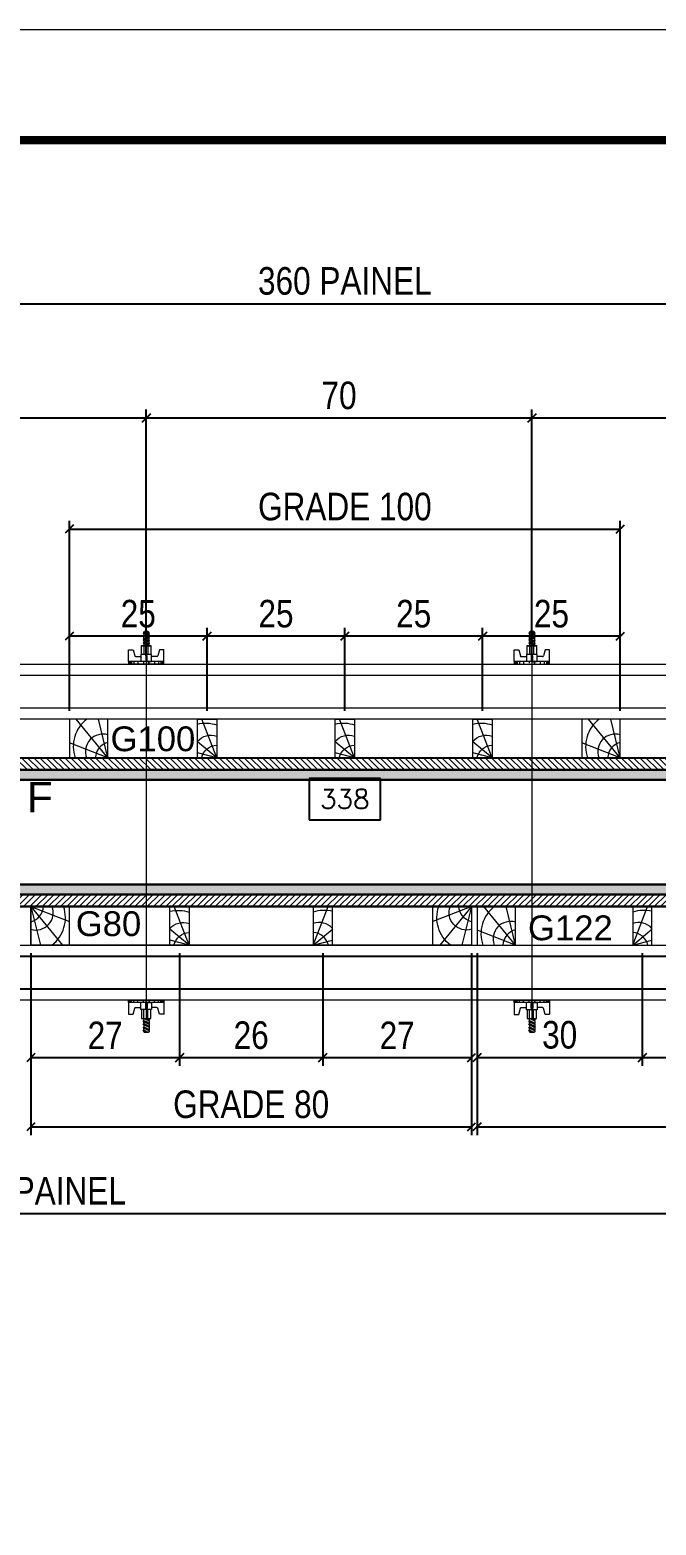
# Model space of a CAD drawing. Extents: x 2102 to 8383, y -13264 to 2718.
# Drawn here: x 4264 to 4491, y -122 to 420 of the extents above; entities that cross this region are included whole.
import ezdxf
from ezdxf.enums import TextEntityAlignment as Align

# ---------------------------------------------------------------- set-up
doc = ezdxf.new("R2010")
doc.units = 0
doc.linetypes.add('DASHED', pattern=[0.75, 0.5, -0.25])
for name, color, linetype, lineweight in [('CONCRETO', 251, 'Continuous', 25), ('Folhas', 255, 'Continuous', 9), ('Hachura', 251, 'Continuous', 9), ('Madeira', 126, 'Continuous', 18), ('Perfil Metálico', 224, 'Continuous', 18), ('SARRAFO DE PRESSAO', 251, 'DASHED', 9), ('Texto Seção', 7, 'Continuous', 15)]:
    doc.layers.add(name, color=color, linetype=linetype, lineweight=lineweight)
for name, color, linetype in [('COTA', 241, 'Continuous'), ('MEIO_PONT', 93, 'Continuous'), ('Painéis', 200, 'Continuous'), ('SARRAFO', 251, 'Continuous'), ('TEXTO_GERAL', 7, 'Continuous')]:
    doc.layers.add(name, color=color, linetype=linetype)
doc.styles.add('ARIAL', font='arial.ttf')
doc.styles.add('COTA TECNICA 2X', font='techl___.ttf', dxfattribs={"height": 10})
doc.styles.add('ROMANS', font='romans.shx')
doc.styles.add('SANSSERIF', font='sas_____.pfb')
doc.dimstyles.new('Cota Seção interna', dxfattribs={"dimtxt": 7, "dimasz": 6, "dimexe": 0.18, "dimexo": 2, "dimgap": -4, "dimtad": 3, "dimdec": 1, "dimlfac": 0.5, "dimzin": 12, "dimdsep": 46, "dimtxsty": 'ROMANS', "dimblk": 'ARCHTICK', "dimcen": 0.09, "dimse1": 1, "dimse2": 1, "dimsd1": 1, "dimsd2": 1, "dimclrd": 180, "dimclre": 5, "dimclrt": 1, "dimadec": 0, "dimazin": 3, "dimtfac": 1, "dimtdec": 1, "dimtofl": 0, "dimtmove": 0, "dimatfit": 3, "dimldrblk": 'ARCHTICK', "dimfxl": 1, "dimtolj": 1, "dimtzin": 0, "dimarcsym": 0})
doc.dimstyles.new('SECAO PILAR', dxfattribs={"dimtxt": 10, "dimasz": 3, "dimexe": 3, "dimexo": 3, "dimgap": 3, "dimtad": 1, "dimdec": 1, "dimlfac": 0.5, "dimzin": 12, "dimdsep": 46, "dimtxsty": 'COTA TECNICA 2X', "dimblk1": 'OBLIQUE', "dimblk2": 'OBLIQUE', "dimsah": 1, "dimcen": 0.9, "dimclrd": 256, "dimclre": 256, "dimclrt": 256, "dimadec": 1, "dimazin": 3, "dimtfac": 1, "dimtdec": 1, "dimtmove": 0, "dimatfit": 3, "dimfxl": 1, "dimtolj": 1, "dimtzin": 12, "dimarcsym": 0})

# ---------------------------------------------------------------- blocks, each defined once
blk = doc.blocks.new('9999999999')
at = {"layer": 'Folhas'}
blk.add_lwpolyline([(98138.98, 34190.21), (99623.98, 34190.21), (99623.98, 35240.21), (98138.98, 35240.21)], close=True, dxfattribs=at)
at = {"layer": 'Folhas', "color": 30, "const_width": 3}
blk.add_lwpolyline([(98213.98, 34230.21), (99583.98, 34230.21), (99583.98, 35200.21), (98213.98, 35200.21)], close=True, dxfattribs=at)
blk = doc.blocks.new('*D1208')
at = {"layer": 'COTA', "color": 180, "lineweight": -2, "transparency": 16777216}
for p, q in [((4391.28, 148.76), (4365.28, 148.76)), ((4365.28, 148.76), (4365.28, 133.76)), ((4391.28, 133.76), (4391.28, 148.76)), ((4365.28, 133.76), (4391.28, 133.76))]:
    blk.add_line(p, q, dxfattribs=at)
at = {"layer": 'Defpoints', "color": 0, "transparency": 16777216}
for p in [(4040.28, 148.26), (4716.28, 148.26), (4040.28, 129.76)]:
    blk.add_point(p, dxfattribs=at)
at = {"layer": 'COTA', "color": 1, "transparency": 16777216, "insert": (4378.28, 141.26), "char_height": 7, "attachment_point": 5, "style": 'ROMANS'}
blk.add_mtext('\\A1;338', dxfattribs=at)
blk = doc.blocks.new('_ArchTick')
at = {"color": 0, "linetype": 'ByBlock', "const_width": 0.15}
blk.add_lwpolyline([(-0.5, -0.5), (0.5, 0.5)], dxfattribs=at)
blk = doc.blocks.new('_Oblique')
at = {"color": 0, "linetype": 'ByBlock', "lineweight": -2}
blk.add_line((-0.5, -0.5), (0.5, 0.5), dxfattribs=at)
blk = doc.blocks.new('*D1209')
at = {"layer": 'COTA', "lineweight": -2, "transparency": 16777216}
for p, q in [((4018.28, 99.26), (4018.28, -12.23)), ((4678.28, 99.26), (4678.28, -12.23)), ((4018.28, -9.23), (4678.28, -9.23))]:
    blk.add_line(p, q, dxfattribs=at)
at = {"layer": 'Defpoints', "color": 0, "transparency": 16777216}
for p in [(4018.28, 102.26), (4678.28, 102.26), (4678.28, -9.23)]:
    blk.add_point(p, dxfattribs=at)
at = {"layer": 'COTA', "lineweight": -2, "transparency": 16777216, "xscale": 3, "yscale": 3, "zscale": 3, "rotation": 180}
blk.add_blockref('_Oblique', (4018.28, -9.23), dxfattribs=at)
at = {"layer": 'COTA', "lineweight": -2, "transparency": 16777216, "xscale": 3, "yscale": 3, "zscale": 3}
blk.add_blockref('_Oblique', (4678.28, -9.23), dxfattribs=at)
at = {"layer": 'COTA', "transparency": 16777216, "insert": (4267.28, -1.01), "char_height": 10, "attachment_point": 5, "style": 'COTA TECNICA 2X'}
blk.add_mtext('\\A1;330 PAINEL', dxfattribs=at)
blk = doc.blocks.new('PONTALETE')
at = {"layer": 'Madeira'}
for q in [(2.71, 7), (7, 5.76), (7, 1.74)]:
    blk.add_line((0, 0), q, dxfattribs=at)
blk.add_lwpolyline([(0, 0), (7, 0), (7, 7), (0, 7)], close=True, dxfattribs=at)
for centre, radius, start, end in [((2.04, 0.06), 6.23, 37.2818, 109.0913), ((1.09, 0.9), 3.19, 343.603, 109.9847), ((-0.21, -0.78), 3.09, 14.6322, 86.0383)]:
    blk.add_arc(centre, radius, start, end, dxfattribs=at)
blk = doc.blocks.new('MEIO PONTALETE')
at = {"layer": 'Madeira'}
for q in [(2.71, 7), (3.5, 2.88), (3.5, 0.87)]:
    blk.add_line((0, 0), q, dxfattribs=at)
blk.add_lwpolyline([(0, 0), (3.5, 0), (3.5, 7), (0, 7)], close=True, dxfattribs=at)
for centre, radius, start, end in [((2.04, 0.06), 6.23, 76.4499, 109.0913), ((1.09, 0.9), 3.19, 40.9063, 109.9847), ((-0.21, -0.78), 3.09, 14.6322, 86.0383)]:
    blk.add_arc(centre, radius, start, end, dxfattribs=at)
blk = doc.blocks.new('*D528')
at = {"layer": 'COTA', "lineweight": -2, "transparency": 16777216}
for p, q in [((4426.28, 85.26), (4426.28, 44.39)), ((4486.28, 85.26), (4486.28, 44.39)), ((4426.28, 47.39), (4486.28, 47.39))]:
    blk.add_line(p, q, dxfattribs=at)
at = {"layer": 'Defpoints', "color": 0, "transparency": 16777216}
for p in [(4426.28, 88.26), (4486.28, 88.26), (4486.28, 47.39)]:
    blk.add_point(p, dxfattribs=at)
at = {"layer": 'COTA', "lineweight": -2, "transparency": 16777216, "xscale": 3, "yscale": 3, "zscale": 3, "rotation": 180}
blk.add_blockref('_Oblique', (4426.28, 47.39), dxfattribs=at)
at = {"layer": 'COTA', "lineweight": -2, "transparency": 16777216, "xscale": 3, "yscale": 3, "zscale": 3}
blk.add_blockref('_Oblique', (4486.28, 47.39), dxfattribs=at)
at = {"layer": 'COTA', "transparency": 16777216, "insert": (4456.28, 55.61), "char_height": 10, "attachment_point": 5, "style": 'COTA TECNICA 2X'}
blk.add_mtext('\\A1;30', dxfattribs=at)
blk = doc.blocks.new('*D529')
at = {"layer": 'COTA', "lineweight": -2, "transparency": 16777216}
for p, q in [((4486.28, 85.26), (4486.28, 44.39)), ((4548.28, 85.26), (4548.28, 44.39)), ((4486.28, 47.39), (4548.28, 47.39))]:
    blk.add_line(p, q, dxfattribs=at)
at = {"layer": 'Defpoints', "color": 0, "transparency": 16777216}
for p in [(4486.28, 88.26), (4548.28, 88.26), (4548.28, 47.39)]:
    blk.add_point(p, dxfattribs=at)
at = {"layer": 'COTA', "lineweight": -2, "transparency": 16777216, "xscale": 3, "yscale": 3, "zscale": 3, "rotation": 180}
blk.add_blockref('_Oblique', (4486.28, 47.39), dxfattribs=at)
at = {"layer": 'COTA', "lineweight": -2, "transparency": 16777216, "xscale": 3, "yscale": 3, "zscale": 3}
blk.add_blockref('_Oblique', (4548.28, 47.39), dxfattribs=at)
at = {"layer": 'COTA', "transparency": 16777216, "insert": (4517.28, 55.61), "char_height": 10, "attachment_point": 5, "style": 'COTA TECNICA 2X'}
blk.add_mtext('\\A1;31', dxfattribs=at)
blk = doc.blocks.new('*D532')
at = {"layer": 'COTA', "lineweight": -2, "transparency": 16777216}
for p, q in [((4426.28, 85.26), (4426.28, 19.27)), ((4670.28, 85.26), (4670.28, 19.27)), ((4426.28, 22.27), (4670.28, 22.27))]:
    blk.add_line(p, q, dxfattribs=at)
at = {"layer": 'Defpoints', "color": 0, "transparency": 16777216}
for p in [(4426.28, 88.26), (4670.28, 88.26), (4670.28, 22.27)]:
    blk.add_point(p, dxfattribs=at)
at = {"layer": 'COTA', "lineweight": -2, "transparency": 16777216, "xscale": 3, "yscale": 3, "zscale": 3, "rotation": 180}
blk.add_blockref('_Oblique', (4426.28, 22.27), dxfattribs=at)
at = {"layer": 'COTA', "lineweight": -2, "transparency": 16777216, "xscale": 3, "yscale": 3, "zscale": 3}
blk.add_blockref('_Oblique', (4670.28, 22.27), dxfattribs=at)
at = {"layer": 'COTA', "transparency": 16777216, "insert": (4548.28, 30.37), "char_height": 10, "attachment_point": 5, "style": 'COTA TECNICA 2X'}
blk.add_mtext('\\A1;GRADE 122', dxfattribs=at)
blk = doc.blocks.new('*D507')
at = {"layer": 'COTA', "lineweight": -2, "transparency": 16777216}
for p, q in [((4278.29, 173.26), (4278.29, 242.26)), ((4278.29, 239.26), (4478.29, 239.26)), ((4478.29, 173.26), (4478.29, 242.26))]:
    blk.add_line(p, q, dxfattribs=at)
at = {"layer": 'Defpoints', "color": 0, "transparency": 16777216}
for p in [(4478.29, 239.26), (4278.29, 170.26), (4478.29, 170.26)]:
    blk.add_point(p, dxfattribs=at)
at = {"layer": 'COTA', "lineweight": -2, "transparency": 16777216, "xscale": 3, "yscale": 3, "zscale": 3, "rotation": 180}
blk.add_blockref('_Oblique', (4278.29, 239.26), dxfattribs=at)
at = {"layer": 'COTA', "lineweight": -2, "transparency": 16777216, "xscale": 3, "yscale": 3, "zscale": 3}
blk.add_blockref('_Oblique', (4478.29, 239.26), dxfattribs=at)
at = {"layer": 'COTA', "transparency": 16777216, "insert": (4378.29, 247.36), "char_height": 10, "attachment_point": 5, "style": 'COTA TECNICA 2X'}
blk.add_mtext('\\A1;GRADE 100', dxfattribs=at)
blk = doc.blocks.new('*D1198')
at = {"layer": 'COTA', "lineweight": -2, "transparency": 16777216}
for p, q in [((4328.29, 173.26), (4328.29, 203.37)), ((4378.29, 173.26), (4378.29, 203.37)), ((4378.29, 200.37), (4328.29, 200.37))]:
    blk.add_line(p, q, dxfattribs=at)
at = {"layer": 'Defpoints', "color": 0, "transparency": 16777216}
for p in [(4328.29, 200.37), (4328.29, 170.26), (4378.29, 170.26)]:
    blk.add_point(p, dxfattribs=at)
at = {"layer": 'COTA', "lineweight": -2, "transparency": 16777216, "xscale": 3, "yscale": 3, "zscale": 3, "rotation": 180}
blk.add_blockref('_Oblique', (4328.29, 200.37), dxfattribs=at)
at = {"layer": 'COTA', "lineweight": -2, "transparency": 16777216, "xscale": 3, "yscale": 3, "zscale": 3}
blk.add_blockref('_Oblique', (4378.29, 200.37), dxfattribs=at)
at = {"layer": 'COTA', "transparency": 16777216, "insert": (4353.29, 208.48), "char_height": 10, "attachment_point": 5, "style": 'COTA TECNICA 2X'}
blk.add_mtext('\\A1;25', dxfattribs=at)
blk = doc.blocks.new('*D1199')
at = {"layer": 'COTA', "lineweight": -2, "transparency": 16777216}
for p, q in [((4278.29, 173.26), (4278.29, 203.37)), ((4328.29, 173.26), (4328.29, 203.37)), ((4328.29, 200.37), (4278.29, 200.37))]:
    blk.add_line(p, q, dxfattribs=at)
at = {"layer": 'Defpoints', "color": 0, "transparency": 16777216}
for p in [(4278.29, 200.37), (4278.29, 170.26), (4328.29, 170.26)]:
    blk.add_point(p, dxfattribs=at)
at = {"layer": 'COTA', "lineweight": -2, "transparency": 16777216, "xscale": 3, "yscale": 3, "zscale": 3, "rotation": 180}
blk.add_blockref('_Oblique', (4278.29, 200.37), dxfattribs=at)
at = {"layer": 'COTA', "lineweight": -2, "transparency": 16777216, "xscale": 3, "yscale": 3, "zscale": 3}
blk.add_blockref('_Oblique', (4328.29, 200.37), dxfattribs=at)
at = {"layer": 'COTA', "transparency": 16777216, "insert": (4303.29, 208.48), "char_height": 10, "attachment_point": 5, "style": 'COTA TECNICA 2X'}
blk.add_mtext('\\A1;25', dxfattribs=at)
blk = doc.blocks.new('*D508')
at = {"layer": 'COTA', "lineweight": -2, "transparency": 16777216}
for p, q in [((4428.29, 173.26), (4428.29, 203.37)), ((4478.29, 173.26), (4478.29, 203.37)), ((4478.29, 200.37), (4428.29, 200.37))]:
    blk.add_line(p, q, dxfattribs=at)
at = {"layer": 'Defpoints', "color": 0, "transparency": 16777216}
for p in [(4428.29, 200.37), (4428.29, 170.26), (4478.29, 170.26)]:
    blk.add_point(p, dxfattribs=at)
at = {"layer": 'COTA', "lineweight": -2, "transparency": 16777216, "xscale": 3, "yscale": 3, "zscale": 3, "rotation": 180}
blk.add_blockref('_Oblique', (4428.29, 200.37), dxfattribs=at)
at = {"layer": 'COTA', "lineweight": -2, "transparency": 16777216, "xscale": 3, "yscale": 3, "zscale": 3}
blk.add_blockref('_Oblique', (4478.29, 200.37), dxfattribs=at)
at = {"layer": 'COTA', "transparency": 16777216, "insert": (4453.29, 208.48), "char_height": 10, "attachment_point": 5, "style": 'COTA TECNICA 2X'}
blk.add_mtext('\\A1;25', dxfattribs=at)
blk = doc.blocks.new('*D1200')
at = {"layer": 'COTA', "lineweight": -2, "transparency": 16777216}
for p, q in [((4378.29, 173.26), (4378.29, 203.37)), ((4428.29, 173.26), (4428.29, 203.37)), ((4428.29, 200.37), (4378.29, 200.37))]:
    blk.add_line(p, q, dxfattribs=at)
at = {"layer": 'Defpoints', "color": 0, "transparency": 16777216}
for p in [(4378.29, 200.37), (4378.29, 170.26), (4428.29, 170.26)]:
    blk.add_point(p, dxfattribs=at)
at = {"layer": 'COTA', "lineweight": -2, "transparency": 16777216, "xscale": 3, "yscale": 3, "zscale": 3, "rotation": 180}
blk.add_blockref('_Oblique', (4378.29, 200.37), dxfattribs=at)
at = {"layer": 'COTA', "lineweight": -2, "transparency": 16777216, "xscale": 3, "yscale": 3, "zscale": 3}
blk.add_blockref('_Oblique', (4428.29, 200.37), dxfattribs=at)
at = {"layer": 'COTA', "transparency": 16777216, "insert": (4403.29, 208.48), "char_height": 10, "attachment_point": 5, "style": 'COTA TECNICA 2X'}
blk.add_mtext('\\A1;25', dxfattribs=at)
blk = doc.blocks.new('*D509')
at = {"layer": 'COTA', "lineweight": -2, "transparency": 16777216}
for p, q in [((4264.28, 85.26), (4264.28, 19.27)), ((4424.28, 85.26), (4424.28, 19.27)), ((4264.28, 22.27), (4424.28, 22.27))]:
    blk.add_line(p, q, dxfattribs=at)
at = {"layer": 'Defpoints', "color": 0, "transparency": 16777216}
for p in [(4264.28, 88.26), (4424.28, 88.26), (4424.28, 22.27)]:
    blk.add_point(p, dxfattribs=at)
at = {"layer": 'COTA', "lineweight": -2, "transparency": 16777216, "xscale": 3, "yscale": 3, "zscale": 3, "rotation": 180}
blk.add_blockref('_Oblique', (4264.28, 22.27), dxfattribs=at)
at = {"layer": 'COTA', "lineweight": -2, "transparency": 16777216, "xscale": 3, "yscale": 3, "zscale": 3}
blk.add_blockref('_Oblique', (4424.28, 22.27), dxfattribs=at)
at = {"layer": 'COTA', "transparency": 16777216, "insert": (4344.28, 30.39), "char_height": 10, "attachment_point": 5, "style": 'COTA TECNICA 2X'}
blk.add_mtext('\\A1;GRADE 80', dxfattribs=at)
blk = doc.blocks.new('*D510')
at = {"layer": 'COTA', "lineweight": -2, "transparency": 16777216}
for p, q in [((4370.28, 85.26), (4370.28, 44.39)), ((4424.28, 85.26), (4424.28, 44.39)), ((4370.28, 47.39), (4424.28, 47.39))]:
    blk.add_line(p, q, dxfattribs=at)
at = {"layer": 'Defpoints', "color": 0, "transparency": 16777216}
for p in [(4370.28, 88.26), (4424.28, 88.26), (4424.28, 47.39)]:
    blk.add_point(p, dxfattribs=at)
at = {"layer": 'COTA', "lineweight": -2, "transparency": 16777216, "xscale": 3, "yscale": 3, "zscale": 3, "rotation": 180}
blk.add_blockref('_Oblique', (4370.28, 47.39), dxfattribs=at)
at = {"layer": 'COTA', "lineweight": -2, "transparency": 16777216, "xscale": 3, "yscale": 3, "zscale": 3}
blk.add_blockref('_Oblique', (4424.28, 47.39), dxfattribs=at)
at = {"layer": 'COTA', "transparency": 16777216, "insert": (4397.28, 55.46), "char_height": 10, "attachment_point": 5, "style": 'COTA TECNICA 2X'}
blk.add_mtext('\\A1;27', dxfattribs=at)
blk = doc.blocks.new('*D511')
at = {"layer": 'COTA', "lineweight": -2, "transparency": 16777216}
for p, q in [((4264.28, 85.26), (4264.28, 44.39)), ((4318.28, 85.26), (4318.28, 44.39)), ((4264.28, 47.39), (4318.28, 47.39))]:
    blk.add_line(p, q, dxfattribs=at)
at = {"layer": 'Defpoints', "color": 0, "transparency": 16777216}
for p in [(4264.28, 88.26), (4318.28, 88.26), (4318.28, 47.39)]:
    blk.add_point(p, dxfattribs=at)
at = {"layer": 'COTA', "lineweight": -2, "transparency": 16777216, "xscale": 3, "yscale": 3, "zscale": 3, "rotation": 180}
blk.add_blockref('_Oblique', (4264.28, 47.39), dxfattribs=at)
at = {"layer": 'COTA', "lineweight": -2, "transparency": 16777216, "xscale": 3, "yscale": 3, "zscale": 3}
blk.add_blockref('_Oblique', (4318.28, 47.39), dxfattribs=at)
at = {"layer": 'COTA', "transparency": 16777216, "insert": (4291.28, 55.46), "char_height": 10, "attachment_point": 5, "style": 'COTA TECNICA 2X'}
blk.add_mtext('\\A1;27', dxfattribs=at)
blk = doc.blocks.new('*D512')
at = {"layer": 'COTA', "lineweight": -2, "transparency": 16777216}
for p, q in [((4318.28, 85.26), (4318.28, 44.39)), ((4370.28, 85.26), (4370.28, 44.39)), ((4318.28, 47.39), (4370.28, 47.39))]:
    blk.add_line(p, q, dxfattribs=at)
at = {"layer": 'Defpoints', "color": 0, "transparency": 16777216}
for p in [(4318.28, 88.26), (4370.28, 88.26), (4370.28, 47.39)]:
    blk.add_point(p, dxfattribs=at)
at = {"layer": 'COTA', "lineweight": -2, "transparency": 16777216, "xscale": 3, "yscale": 3, "zscale": 3, "rotation": 180}
blk.add_blockref('_Oblique', (4318.28, 47.39), dxfattribs=at)
at = {"layer": 'COTA', "lineweight": -2, "transparency": 16777216, "xscale": 3, "yscale": 3, "zscale": 3}
blk.add_blockref('_Oblique', (4370.28, 47.39), dxfattribs=at)
at = {"layer": 'COTA', "transparency": 16777216, "insert": (4344.28, 55.49), "char_height": 10, "attachment_point": 5, "style": 'COTA TECNICA 2X'}
blk.add_mtext('\\A1;26', dxfattribs=at)
blk = doc.blocks.new('*D1202')
at = {"layer": 'COTA', "linetype": 'ByBlock', "lineweight": -2, "transparency": 16777216}
for p, q in [((4146.19, 193.26), (4146.19, 282.62)), ((4306.19, 193.26), (4306.19, 282.62)), ((4146.19, 279.62), (4306.19, 279.62))]:
    blk.add_line(p, q, dxfattribs=at)
at = {"layer": 'Defpoints', "color": 0, "linetype": 'ByBlock', "transparency": 16777216}
for p in [(4306.19, 279.62), (4146.19, 190.26), (4306.19, 190.26)]:
    blk.add_point(p, dxfattribs=at)
at = {"layer": 'COTA', "linetype": 'ByBlock', "lineweight": -2, "transparency": 16777216, "xscale": 3, "yscale": 3, "zscale": 3, "rotation": 180}
blk.add_blockref('_Oblique', (4146.19, 279.62), dxfattribs=at)
at = {"layer": 'COTA', "linetype": 'ByBlock', "lineweight": -2, "transparency": 16777216, "xscale": 3, "yscale": 3, "zscale": 3}
blk.add_blockref('_Oblique', (4306.19, 279.62), dxfattribs=at)
at = {"layer": 'COTA', "linetype": 'ByBlock', "transparency": 16777216, "insert": (4226.19, 287.74), "char_height": 10, "attachment_point": 5, "style": 'COTA TECNICA 2X'}
blk.add_mtext('\\A1;80', dxfattribs=at)
blk = doc.blocks.new('*D1203')
at = {"layer": 'COTA', "linetype": 'ByBlock', "lineweight": -2, "transparency": 16777216}
for p, q in [((4306.19, 193.26), (4306.19, 282.62)), ((4446.19, 193.26), (4446.19, 282.62)), ((4306.19, 279.62), (4446.19, 279.62))]:
    blk.add_line(p, q, dxfattribs=at)
at = {"layer": 'Defpoints', "color": 0, "linetype": 'ByBlock', "transparency": 16777216}
for p in [(4446.19, 279.62), (4306.19, 190.26), (4446.19, 190.26)]:
    blk.add_point(p, dxfattribs=at)
at = {"layer": 'COTA', "linetype": 'ByBlock', "lineweight": -2, "transparency": 16777216, "xscale": 3, "yscale": 3, "zscale": 3, "rotation": 180}
blk.add_blockref('_Oblique', (4306.19, 279.62), dxfattribs=at)
at = {"layer": 'COTA', "linetype": 'ByBlock', "lineweight": -2, "transparency": 16777216, "xscale": 3, "yscale": 3, "zscale": 3}
blk.add_blockref('_Oblique', (4446.19, 279.62), dxfattribs=at)
at = {"layer": 'COTA', "linetype": 'ByBlock', "transparency": 16777216, "insert": (4376.19, 287.72), "char_height": 10, "attachment_point": 5, "style": 'COTA TECNICA 2X'}
blk.add_mtext('\\A1;70', dxfattribs=at)
blk = doc.blocks.new('*D1204')
at = {"layer": 'COTA', "linetype": 'ByBlock', "lineweight": -2, "transparency": 16777216}
for p, q in [((4446.19, 193.26), (4446.19, 282.62)), ((4586.19, 193.26), (4586.19, 282.62)), ((4446.19, 279.62), (4586.19, 279.62))]:
    blk.add_line(p, q, dxfattribs=at)
at = {"layer": 'Defpoints', "color": 0, "linetype": 'ByBlock', "transparency": 16777216}
for p in [(4586.19, 279.62), (4446.19, 190.26), (4586.19, 190.26)]:
    blk.add_point(p, dxfattribs=at)
at = {"layer": 'COTA', "linetype": 'ByBlock', "lineweight": -2, "transparency": 16777216, "xscale": 3, "yscale": 3, "zscale": 3, "rotation": 180}
blk.add_blockref('_Oblique', (4446.19, 279.62), dxfattribs=at)
at = {"layer": 'COTA', "linetype": 'ByBlock', "lineweight": -2, "transparency": 16777216, "xscale": 3, "yscale": 3, "zscale": 3}
blk.add_blockref('_Oblique', (4586.19, 279.62), dxfattribs=at)
at = {"layer": 'COTA', "linetype": 'ByBlock', "transparency": 16777216, "insert": (4516.19, 287.72), "char_height": 10, "attachment_point": 5, "style": 'COTA TECNICA 2X'}
blk.add_mtext('\\A1;70', dxfattribs=at)
blk = doc.blocks.new('*D1205')
at = {"layer": 'COTA', "linetype": 'ByBlock', "lineweight": -2, "transparency": 16777216}
for p, q in [((4018.28, 151.26), (4018.28, 324.05)), ((4018.28, 321.05), (4738.28, 321.05)), ((4738.28, 151.26), (4738.28, 324.05))]:
    blk.add_line(p, q, dxfattribs=at)
at = {"layer": 'Defpoints', "color": 0, "linetype": 'ByBlock', "transparency": 16777216}
for p in [(4738.28, 321.05), (4018.28, 148.26), (4738.28, 148.26)]:
    blk.add_point(p, dxfattribs=at)
at = {"layer": 'COTA', "linetype": 'ByBlock', "lineweight": -2, "transparency": 16777216, "xscale": 3, "yscale": 3, "zscale": 3, "rotation": 180}
blk.add_blockref('_Oblique', (4018.28, 321.05), dxfattribs=at)
at = {"layer": 'COTA', "linetype": 'ByBlock', "lineweight": -2, "transparency": 16777216, "xscale": 3, "yscale": 3, "zscale": 3}
blk.add_blockref('_Oblique', (4738.28, 321.05), dxfattribs=at)
at = {"layer": 'COTA', "linetype": 'ByBlock', "transparency": 16777216, "insert": (4378.28, 329.27), "char_height": 10, "attachment_point": 5, "style": 'COTA TECNICA 2X'}
blk.add_mtext('\\A1;360 PAINEL', dxfattribs=at)
blk = doc.blocks.new('C')
at = {"layer": 'Hachura', "color": 0}
for p, q in [((0, 3.22), (0, -3.22)), ((0.45, 3.22), (0, 3.22)), ((0.46, 3.16), (0, 3.16)), ((0.46, 3.05), (0, 3.05)), ((0.46, 2.88), (0, 2.88)), ((0, 2.75), (0, -1.16)), ((0.45, -3.23), (0.45, 3.22)), ((0.45, 3.22), (2.58, 3.22)), ((2.58, 3.22), (2.58, 2.39)), ((0.46, 2.65), (0, 2.65)), ((0.46, 2.23), (0, 2.23)), ((0.46, 1.51), (0, 1.51)), ((0.39, 0.49), (0.17, 0.49)), ((1.74, 0.97), (0.45, 0.97)), ((1.45, 0.1), (0.45, 0.1)), ((1.35, 1.94), (1.35, 0.96)), ((2.58, 2.39), (1.47, 2.09)), ((1.74, -0.97), (1.74, 0.97)), ((1.74, 0.97), (1.74, 0.84)), ((1.74, 0.97), (1.74, 0.84)), ((1.74, 0.84), (3.35, 0.84)), ((3.35, 0.45), (1.74, 0.45)), ((3.32, 0.84), (3.32, -0.84)), ((3.35, 0.84), (3.35, -0.84)), ((3.68, 0.45), (3.35, 0.45)), ((3.84, -0.52), (3.35, 0.45)), ((3.35, 0.06), (3.67, -0.57)), ((3.68, 0.45), (4.16, -0.52)), ((3.72, 0.5), (4.25, -0.57)), ((4.37, -0.55), (3.83, 0.53)), ((4.15, 0.45), (3.93, 0.45)), ((4.42, -0.52), (3.93, 0.45)), ((4.15, 0.45), (4.26, 0.45)), ((4.26, 0.45), (4.74, -0.52)), ((4.3, 0.5), (4.83, -0.57)), ((4.95, -0.55), (4.41, 0.53)), ((4.51, 0.45), (4.84, 0.45)), ((5, -0.52), (4.51, 0.45)), ((4.84, 0.45), (5.32, -0.52)), ((4.88, 0.5), (5.41, -0.57)), ((5.53, -0.55), (4.99, 0.53)), ((5.58, -0.52), (5.09, 0.45)), ((5.42, 0.45), (5.09, 0.45)), ((5.58, -0.52), (5.09, 0.45)), ((5.42, 0.45), (5.74, -0.19)), ((5.46, 0.5), (5.74, -0.07)), ((5.74, 0.19), (5.57, 0.53)), ((5.74, 0.32), (5.68, 0.45)), ((5.68, 0.45), (5.74, 0.45)), ((5.74, 0.45), (5.9, 0.29)), ((5.74, 0.45), (5.74, -0.52)), ((5.9, -0.36), (5.9, 0.29)), ((0.45, 0), (0, 0)), ((0.46, -1.52), (0, -1.52)), ((0.46, -2.23), (0, -2.23)), ((0.46, -2.65), (0, -2.65)), ((0.08, -0.48), (0.29, -0.48)), ((0.29, -0.48), (0.4, -0.48)), ((0.45, 0), (0.45, -0.97)), ((0.45, -0.16), (1.45, -0.16)), ((0.45, -0.65), (0.45, -0.32)), ((0.45, -3.23), (0.45, -0.65)), ((0.45, -0.97), (1.74, -0.97)), ((1.35, -1.94), (1.35, -0.97)), ((2.58, -2.39), (1.47, -2.1)), ((3.35, -0.32), (1.74, -0.32)), ((3.35, -0.84), (1.74, -0.84)), ((2.58, -3.23), (2.58, -2.39)), ((3.35, -0.07), (3.58, -0.52)), ((3.35, -0.52), (3.58, -0.52)), ((3.84, -0.52), (4.16, -0.52)), ((4.42, -0.52), (4.74, -0.52)), ((4.63, -0.52), (4.74, -0.52)), ((5, -0.52), (5.32, -0.52)), ((5.58, -0.52), (5.74, -0.52)), ((5.74, -0.52), (5.9, -0.36)), ((5.74, -0.52), (5.74, -0.52)), ((0.46, -2.88), (0, -2.88)), ((0.46, -3.05), (0, -3.05)), ((0.46, -3.16), (0, -3.16)), ((0, -3.22), (2.57, -3.22))]:
    blk.add_line(p, q, dxfattribs=at)
for centre, radius, start, end in [((1.52, 1.94), 0.161, 104.7436, 180), ((1.44, -0.03), 0.129, 272.695, 87.305), ((3.81, 0.39), 0.143, 25.5688, 154.4312), ((4.39, 0.39), 0.143, 25.5688, 154.4312), ((4.97, 0.39), 0.143, 25.5688, 154.4312), ((5.55, 0.39), 0.143, 25.5688, 154.4312), ((0.17, -0.37), 0.174, 221.744, 317.8592), ((1.52, -1.94), 0.161, 180, 255.2564), ((3.71, -0.4), 0.174, 222.1408, 318.256), ((4.29, -0.4), 0.174, 222.1408, 318.256), ((4.87, -0.4), 0.174, 222.1408, 318.256), ((5.45, -0.4), 0.174, 222.1408, 318.256), ((5.61, -0.4), 0.174, 317.8592, 318.256)]:
    blk.add_arc(centre, radius, start, end, dxfattribs=at)

msp = doc.modelspace()

# ---------------------------------------------------------------- hatches: boundary and pattern name
at = {"layer": 'Hachura'}
h = msp.add_hatch(dxfattribs=at)
h.set_pattern_fill('ANSI31', color=256, scale=0.5, angle=270, style=0)
h.set_pattern_definition([(315, (-3203.1003, -10975.6423), (1.12253202, 1.12253202), [])])
h.paths.add_polyline_path([(4018.28, 156.26), (4018.28, 151.86), (4738.28, 151.86), (4738.28, 156.26)])
h = msp.add_hatch(color=256, dxfattribs=at)
h.dxf.hatch_style = 1
h.paths.add_polyline_path([(4738.28, 151.86), (4738.28, 148.26), (4018.28, 148.26), (4018.28, 151.86)])
h = msp.add_hatch(color=256, dxfattribs=at)
h.dxf.hatch_style = 1
h.paths.add_polyline_path([(4018.28, 110.26), (4678.28, 110.26), (4678.28, 106.66), (4018.28, 106.66)])
h = msp.add_hatch(dxfattribs=at)
h.set_pattern_fill('ANSI31', color=256, scale=0.5, angle=360, style=0)
h.set_pattern_definition([(45, (14562.6413, 22998.0686), (-1.12253202, 1.12253202), [])])
h.paths.add_polyline_path([(4018.28, 106.66), (4018.28, 102.26), (4678.28, 102.26), (4678.28, 106.66)])

# ---------------------------------------------------------------- linework, layer by layer
at = {"layer": 'CONCRETO', "color": 2}
msp.add_lwpolyline([(4716.28, -327.74), (4678.28, -327.74), (4678.28, 110.26), (4040.28, 110.26), (4040.28, 148.26), (4716.28, 148.26)], close=True, dxfattribs=at)
at = {"layer": 'Hachura'}
for p, q in [((4306.19, 201.08), (4306.2, 61.28)), ((4446.19, 201.09), (4446.2, 61.29))]:
    msp.add_line(p, q, dxfattribs=at)
at = {"layer": 'Madeira'}
for points in [[(4738.28, 156.26), (4738.28, 170.26), (4018.28, 170.26), (4018.28, 156.26)], [(4278.29, 170.26), (4278.29, 156.26), (4478.29, 156.26), (4478.29, 170.26)], [(4424.28, 102.26), (4424.28, 88.26), (4264.28, 88.26), (4264.28, 102.26)], [(4426.28, 102.26), (4426.28, 88.26), (4670.28, 88.26), (4670.28, 102.26)]]:
    msp.add_lwpolyline(points, close=True, dxfattribs=at)
at = {"layer": 'Painéis'}
for points in [[(4738.28, 151.86), (4738.28, 148.26), (4018.28, 148.26), (4018.28, 151.86)], [(4018.28, 110.26), (4678.28, 110.26), (4678.28, 106.66), (4018.28, 106.66)]]:
    msp.add_lwpolyline(points, close=True, dxfattribs=at)
at = {"layer": 'Perfil Metálico'}
for points in [[(3986.34, 170.26), (3986.34, 190.26), (4776.6, 190.26), (4776.6, 170.26)], [(4776.6, 186.26), (4776.6, 174.26), (3986.34, 174.26), (3986.34, 186.26)], [(3986.34, 68.26), (3986.34, 88.26), (4670.28, 88.26), (4670.28, 68.26)]]:
    msp.add_lwpolyline(points, close=True, dxfattribs=at)
at = {"layer": 'SARRAFO'}
for points in [[(4738.28, 151.86), (4018.28, 151.86), (4018.28, 156.26), (4738.28, 156.26)], [(4738.28, 151.86), (4018.28, 151.86), (4018.28, 156.26), (4738.28, 156.26)], [(4678.28, 102.26), (4018.28, 102.26), (4018.28, 106.66), (4678.28, 106.66)], [(4678.28, 102.26), (4678.28, 106.66), (4018.28, 106.66), (4018.28, 102.26)], [(4670.28, 84.26), (4670.28, 72.26), (3986.34, 72.26), (3986.34, 84.26)]]:
    msp.add_lwpolyline(points, close=True, dxfattribs=at)

# ---------------------------------------------------------------- block references
at = {"layer": 'Hachura', "linetype": 'Continuous', "yscale": 2, "zscale": 2}
for p, xscale, rotation in [((4306.18, 190.28), 2, 90.00000000000001), ((4446.18, 190.26), 2, 90.00000000000001), ((4306.18, 68.28), -2, 90), ((4446.18, 68.26), -2, 90)]:
    msp.add_blockref('C', p, dxfattribs=dict(at, xscale=xscale, rotation=rotation))
at = {"layer": 'Madeira', "xscale": 2, "yscale": 2, "zscale": 2, "rotation": 89.99999999999999}
msp.add_blockref('PONTALETE', (4440.28, 88.26), dxfattribs=at)
at = {"layer": 'Madeira', "xscale": 1.999999997962732, "yscale": 1.999999997962732, "zscale": 1.999999997962732}
msp.add_blockref('MEIO PONTALETE', (4482.78, 88.26), dxfattribs=at)
at = {"layer": 'MEIO_PONT', "yscale": 2, "zscale": 2}
for p, xscale, rotation in [((4292.29, 156.26), 2, 89.99999999999999), ((4478.29, 156.26), 2, 89.99999999999999), ((4264.28, 102.26), 2, 269.9999999999999), ((4424.28, 102.26), -2, 90)]:
    msp.add_blockref('PONTALETE', p, dxfattribs=dict(at, xscale=xscale, rotation=rotation))
at = {"layer": 'MEIO_PONT', "yscale": 1.999999997962732, "zscale": 1.999999997962732}
for p, xscale in [((4331.79, 156.26), -1.999999997962732), ((4381.79, 156.26), -1.999999997962732), ((4431.79, 156.26), -1.999999997962732), ((4321.78, 88.26), -1.999999997962732), ((4366.78, 88.26), 1.999999997962732)]:
    msp.add_blockref('MEIO PONTALETE', p, dxfattribs=dict(at, xscale=xscale))
at = {"layer": 'SARRAFO DE PRESSAO', "color": 6, "linetype": 'ByBlock'}
msp.add_blockref('9999999999', (-94438.19, -34819.75), dxfattribs=at)

# ---------------------------------------------------------------- texts
at = {"layer": 'Texto Seção', "color": 0, "linetype": 'Continuous', "style": 'SANSSERIF'}
msp.add_text('G100', height=9, dxfattribs=at).set_placement((4293.23, 163.12), align=Align.MIDDLE_LEFT)
at = {"layer": 'TEXTO_GERAL', "style": 'ARIAL'}
msp.add_text('F', height=11, dxfattribs=at).set_placement((4267.55, 141.91), align=Align.MIDDLE_CENTER)
at = {"layer": 'TEXTO_GERAL', "color": 0, "linetype": 'Continuous', "style": 'SANSSERIF'}
for s, p in [('G80', (4280.61, 96.01)), ('G122', (4444.78, 94.5))]:
    msp.add_text(s, height=9, dxfattribs=at).set_placement(p, align=Align.MIDDLE_LEFT)

# ---------------------------------------------------------------- dimensions: what is measured, and where the dimension line sits
at = {"layer": 'COTA', "linetype": 'ByBlock'}
dim = msp.add_linear_dim(base=(4738.28, 321.05), p1=(4018.28, 148.26), p2=(4738.28, 148.26), text='<> PAINEL', dimstyle='SECAO PILAR', override={"dimtmove": 1}, dxfattribs=at)
dim.commit()
dim.dimension.update_dxf_attribs({"geometry": '*D1205', "text_midpoint": (4378.28, 329.27)})
for base, p1, p2, picture, middle in [((4306.19, 279.62), (4146.19, 190.26), (4306.19, 190.26), '*D1202', (4226.19, 287.74)), ((4446.19, 279.62), (4306.19, 190.26), (4446.19, 190.26), '*D1203', (4376.19, 287.72)), ((4586.19, 279.62), (4446.19, 190.26), (4586.19, 190.26), '*D1204', (4516.19, 287.72))]:
    dim = msp.add_linear_dim(base=base, p1=p1, p2=p2, dimstyle='SECAO PILAR', override={"dimtmove": 1}, dxfattribs=at)
    dim.commit()
    dim.dimension.update_dxf_attribs({"geometry": picture, "text_midpoint": middle})
at = {"layer": 'COTA'}
for base, p1, p2, picture, middle in [((4478.29, 239.26), (4278.29, 170.26), (4478.29, 170.26), '*D507', (4378.29, 247.36)), ((4424.28, 22.27), (4264.28, 88.26), (4424.28, 88.26), '*D509', (4344.28, 30.39)), ((4670.28, 22.27), (4426.28, 88.26), (4670.28, 88.26), '*D532', (4548.28, 30.37))]:
    dim = msp.add_linear_dim(base=base, p1=p1, p2=p2, text='GRADE <>', dimstyle='SECAO PILAR', dxfattribs=at)
    dim.commit()
    dim.dimension.update_dxf_attribs({"geometry": picture, "text_midpoint": middle})
for base, p1, p2, picture, middle in [((4278.29, 200.37), (4328.29, 170.26), (4278.29, 170.26), '*D1199', (4303.29, 208.48)), ((4328.29, 200.37), (4378.29, 170.26), (4328.29, 170.26), '*D1198', (4353.29, 208.48)), ((4378.29, 200.37), (4428.29, 170.26), (4378.29, 170.26), '*D1200', (4403.29, 208.48)), ((4428.29, 200.37), (4478.29, 170.26), (4428.29, 170.26), '*D508', (4453.29, 208.48)), ((4318.28, 47.39), (4264.28, 88.26), (4318.28, 88.26), '*D511', (4291.28, 55.46)), ((4370.28, 47.39), (4318.28, 88.26), (4370.28, 88.26), '*D512', (4344.28, 55.49)), ((4424.28, 47.39), (4370.28, 88.26), (4424.28, 88.26), '*D510', (4397.28, 55.46)), ((4486.28, 47.39), (4426.28, 88.26), (4486.28, 88.26), '*D528', (4456.28, 55.61)), ((4548.28, 47.39), (4486.28, 88.26), (4548.28, 88.26), '*D529', (4517.28, 55.61))]:
    dim = msp.add_linear_dim(base=base, p1=p1, p2=p2, dimstyle='SECAO PILAR', dxfattribs=at)
    dim.commit()
    dim.dimension.update_dxf_attribs({"geometry": picture, "text_midpoint": middle})
dim = msp.add_linear_dim(base=(4040.28, 129.76), p1=(4716.28, 148.26), p2=(4040.28, 148.26), angle=180, dimstyle='Cota Seção interna', dxfattribs=at)
dim.commit()
dim.dimension.update_dxf_attribs({"geometry": '*D1208', "text_midpoint": (4378.28, 141.26)})
dim = msp.add_linear_dim(base=(4678.28, -9.23), p1=(4018.28, 102.26), p2=(4678.28, 102.26), text='<> PAINEL', dimstyle='SECAO PILAR', dxfattribs=at)
dim.commit()
dim.dimension.update_dxf_attribs({"geometry": '*D1209', "text_midpoint": (4267.28, -9.23), "dimtype": 160})

doc.saveas('drawing.dxf')
